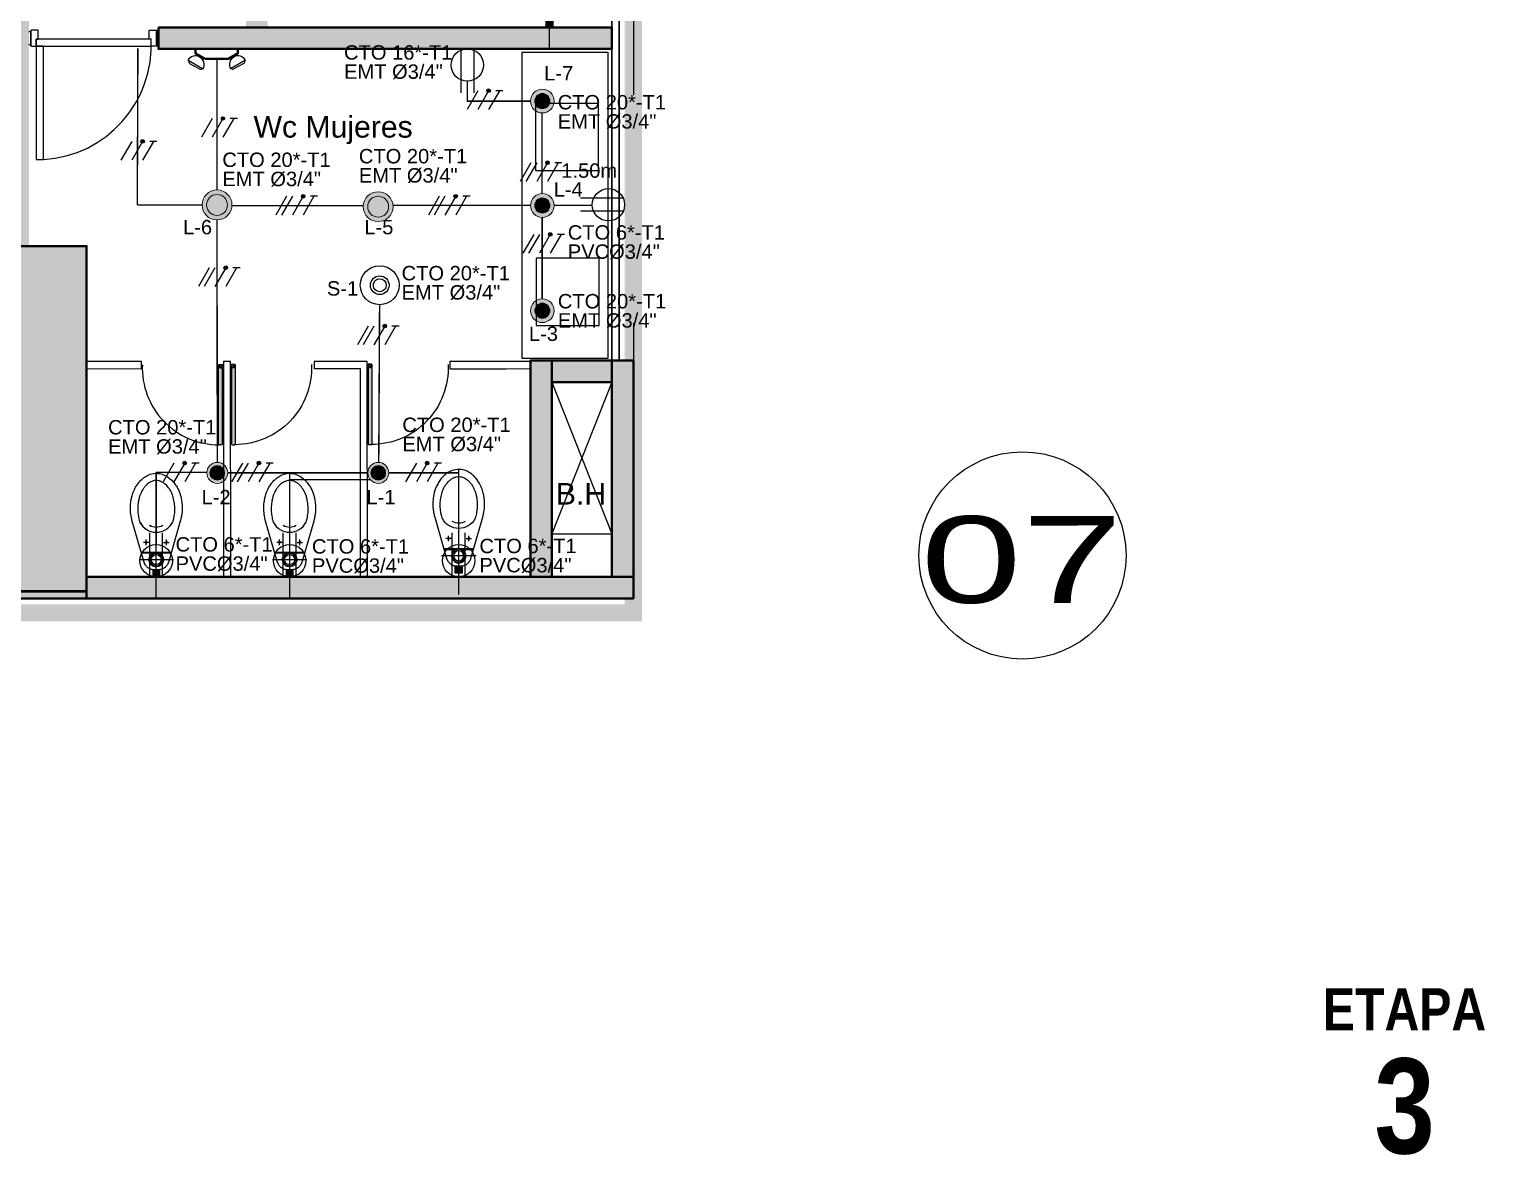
# Model space of a CAD drawing. Header units: metres. Extents: x -692 to 1029, y -233 to 3386.
# Drawn here: x 1019.34 to 1029.46, y 2471.17 to 2479 of the extents above; entities that cross this region are included whole.
import ezdxf
from ezdxf.lldxf.tags import DXFTag

# ---------------------------------------------------------------- set-up
doc = ezdxf.new("R2010")
doc.units = ezdxf.units.M
for name, pattern in [('DASHED2', [9.525, 6.35, -3.175]), ('HIDDEN', [9.525, 6.35, -3.175]), ('HIDDEN2', [4.7625, 3.175, -1.5875])]:
    doc.linetypes.add(name, pattern=pattern)
doc.layers.get('Defpoints').update_dxf_attribs({"color": 8})
for name, color, linetype in [('-ALAMBRADO', 7, 'Continuous'), ('-CN-GYD-ILUMINACION-EM', 1, 'Continuous'), ('-CN-GYD-TEXTOS', 7, 'Continuous'), ('A_MUEBLES FIJOS', 252, 'Continuous'), ('AMOBLAMIENTO', 252, 'Continuous'), ('BYPASS', 7, 'Continuous'), ('F-2', 253, 'Continuous'), ('GG_PISO 5', 8, 'Continuous'), ('JCA_PROYECCIONES', 1, 'HIDDEN2'), ('LUMINARIA DE EMERGENCIA', 1, 'Continuous'), ('LUMINARIA LED CIRCULAR', 7, 'Continuous'), ('MUEBLE', 253, 'Continuous'), ('SENSOR MOVIMIENTO', 3, 'Continuous'), ('T', 1, 'Continuous')]:
    doc.layers.add(name, color=color, linetype=linetype)
for name, color, linetype, lineweight in [('-CN-GYD-TUBERIA PVC', 96, 'PVC_LINE', 25), ('-CN-GYD-TUBERÍA ILUMINACION', 5, 'Continuous', 18), ('_TEXTO', 7, 'Continuous', 9), ('Estructura', 250, 'Continuous', 40), ('TEXTOS', 250, 'Continuous', 20), ('Textos 1', 7, 'Continuous', 25), ('Vidrio', 253, 'Continuous', 30)]:
    doc.layers.add(name, color=color, linetype=linetype, lineweight=lineweight)
for name, color, linetype, true_color in [('A-HATCH CONCRETO', 7, 'Continuous', 0xa8a8a8), ('HACHTCOLUMNA', 7, 'Continuous', 0x5c5c5c), ('JCA_HATCH 254', 7, 'Continuous', 0xc4c4c4), ('PROYECCION', 7, 'DASHED2', 0x474747)]:
    doc.layers.add(name, color=color, linetype=linetype, true_color=true_color)
doc.layers.add('DIM-25', color=253, linetype='Continuous', plot=False)
doc.layers.add('Muro', color=7, linetype='Continuous', lineweight=40, true_color=0x2e2e2e)
doc.styles.add('GYD', font='arial.ttf', dxfattribs={"height": 2.5})
doc.styles.add('STANDAR NEGRITA', font='ARIALNB.TTF', dxfattribs={"height": 0.2})
doc.styles.get("Standard").update_dxf_attribs({"font": 'arial.ttf'})
doc.styles.add('style2', font='arial.ttf', dxfattribs={"width": 1.5})
tags = doc.linetypes.add('EMT_LINE', pattern='A,0.5,-0.2,["EMT",Standard,S=0.1,R=0,X=-0.1,Y=-0.05],-0.25', length=0.95).pattern_tags.tags
tags[6] = DXFTag(74, 10)
tags = doc.linetypes.add('PVC_LINE', pattern='A,0.5,-0.2,["PVC",Standard,S=0.1,R=0,X=-0.1,Y=-0.05],-0.25', length=0.95).pattern_tags.tags
tags[6] = DXFTag(74, 10)

# ---------------------------------------------------------------- blocks, each defined once
blk = doc.blocks.new('t')
at = {"layer": 'T'}
for p, q in [((0.0063, 0.03), (0.2042, 0.03)), ((0.0063, -0.03), (0.2042, -0.03))]:
    blk.add_line(p, q, dxfattribs=at)
blk.add_circle((0.075, 0), 0.075, dxfattribs=at)
blk = doc.blocks.new('Sensor 360º_')
at = {"layer": 'SENSOR MOVIMIENTO'}
for radius in [0.1126, 0.054, 0.0375]:
    blk.add_circle((0, 0), radius, dxfattribs=at)
blk = doc.blocks.new('OJO DE BUEY 12W')
at = {"layer": 'JCA_HATCH 254', "transparency": 33554687}
h = blk.add_hatch(color=256, dxfattribs=at)
h.dxf.hatch_style = 1
h.paths.add_polyline_path([(-104, 0, 1), (104, 0, 1)])
h.paths.add_polyline_path([(73, 0, -1), (-73, 0, -1)], flags=16)
at = {"layer": 'LUMINARIA LED CIRCULAR', "linetype": 'EMT_LINE', "lineweight": 5, "ltscale": 10}
h = blk.add_hatch(color=256, dxfattribs=at)
h.dxf.hatch_style = 1
h.set_gradient(color1=(147, 149, 152), color2=(248, 246, 176), name='SPHERICAL')
edge = h.paths.add_edge_path()
edge.add_arc((0, 0), 72.7, 0, 360)
at = {"layer": 'LUMINARIA LED CIRCULAR', "linetype": 'Continuous', "lineweight": 5, "ltscale": 10}
for radius in [104, 72.7]:
    blk.add_circle((0, 0), radius, dxfattribs=at)
blk = doc.blocks.new('2x')
at = {"layer": '-ALAMBRADO'}
h = blk.add_hatch(color=256, dxfattribs=at)
edge = h.paths.add_edge_path()
edge.add_arc((0.075, 0.13), 0.025, 0, 360)
for p, q in [((-0.075, 0.13), (-0.225, -0.13)), ((0.075, 0.13), (-0.075, -0.13)), ((0.225, 0.13), (0.075, -0.13))]:
    blk.add_line(p, q, dxfattribs=at)
blk.add_lwpolyline([(0.275, 0.13), (0.175, 0.13)], dxfattribs=at)
blk.add_circle((0.075, 0.13), 0.025, dxfattribs=at)
blk = doc.blocks.new('*U28')
at = {"layer": '-ALAMBRADO'}
blk.add_blockref('2x', (0, 0), dxfattribs=at)
blk = doc.blocks.new('3x')
at = {"layer": '-ALAMBRADO'}
h = blk.add_hatch(color=256, dxfattribs=at)
edge = h.paths.add_edge_path()
edge.add_arc((0.078, 0.13), 0.025, 0, 360)
for p, q in [((-0.152, 0.13), (-0.302, -0.13)), ((-0.072, 0.13), (-0.222, -0.13)), ((0.078, 0.13), (-0.072, -0.13)), ((0.228, 0.13), (0.078, -0.13))]:
    blk.add_line(p, q, dxfattribs=at)
blk.add_lwpolyline([(0.278, 0.13), (0.178, 0.13)], dxfattribs=at)
blk.add_circle((0.078, 0.13), 0.025, dxfattribs=at)
blk = doc.blocks.new('*U95')
at = {"layer": '-ALAMBRADO'}
blk.add_blockref('3x', (0, 0), dxfattribs=at)
blk = doc.blocks.new('*U29')
at = {"layer": '-ALAMBRADO'}
blk.add_blockref('3x', (0, 0), dxfattribs=at)
blk = doc.blocks.new('*U35')
at = {"layer": '-CN-GYD-ILUMINACION-EM', "ltscale": 0.3}
for p, q in [((-145, 270), (-200, 170)), ((-114, 285), (-197, 136)), ((-119, 277), (-119, 277)), ((-193, 144), (-193, 144)), ((-114, -285), (-197, -136)), ((-193, -144), (-193, -144)), ((-145, -270), (-200, -170)), ((-119, -277), (-119, -277))]:
    blk.add_line(p, q, dxfattribs=at)
at = {"layer": '-CN-GYD-ILUMINACION-EM'}
for p, q in [((0, 217), (-46, 217)), ((0, 207), (-40, 207)), ((0, -217), (0, 217)), ((-104, 116), (-104, -116)), ((-94, 114), (-94, -114)), ((-46, -217), (0, -217)), ((-40, -207), (0, -207))]:
    blk.add_line(p, q, dxfattribs=at)
for points in [[(-46, 217), (-104, 116)], [(-40, 207), (-94, 114)], [(-56, 199), (-70, 208)], [(-96, 130), (-110, 138)], [(-96, -130), (-110, -138)], [(-46, -217), (-104, -116)], [(-40, -207), (-94, -114)], [(-56, -199), (-70, -208)]]:
    blk.add_lwpolyline(points, dxfattribs=at)
at = {"layer": '-CN-GYD-ILUMINACION-EM', "ltscale": 0.3}
for centre, radius, start, end in [((-183, 161), 19.1, 150.9715, 240.9715), ((-156, 211), 85.5, 240.9715, 60.9715), ((-128, 260), 19.1, 60.9715, 150.9715), ((-183, -161), 19.1, 119.0285, 209.0285), ((-156, -211), 85.5, 299.0285, 119.0285), ((-128, -260), 19.1, 209.0285, 299.0285)]:
    blk.add_arc(centre, radius, start, end, dxfattribs=at)
at = {"layer": '-CN-GYD-TEXTOS', "style": 'GYD'}
blk.add_attdef('5', (-68, -406), '', height=125, rotation=90, dxfattribs=at)
blk = doc.blocks.new('Est etapa 3 torre')
at = {"layer": 'HACHTCOLUMNA'}
h = blk.add_hatch(color=256, dxfattribs=at)
h.paths.add_polyline_path([(1123.55, -5959.124), (1123.05, -5959.124), (1123.05, -5957.624), (1123.55, -5957.624)])
h.paths.add_polyline_path([(1116.05, -5959.124), (1115.55, -5959.124), (1115.55, -5957.624), (1116.05, -5957.624)])
h.paths.add_polyline_path([(1139.548, -5959.124), (1139.048, -5959.124), (1139.048, -5957.624), (1139.548, -5957.624)])
h.paths.add_polyline_path([(1132.05, -5959.124), (1131.55, -5959.124), (1131.55, -5957.624), (1132.05, -5957.624)])
h.paths.add_polyline_path([(1140.048, -5967.649), (1140.048, -5968.149), (1138.548, -5968.149), (1138.548, -5967.649)])
h.paths.add_polyline_path([(1124.05, -5967.649), (1124.05, -5968.149), (1122.55, -5968.149), (1122.55, -5967.649)])
h.paths.add_polyline_path([(1131.05, -5967.649), (1131.05, -5968.149), (1132.55, -5968.149), (1132.55, -5967.649)])
h.paths.add_polyline_path([(1115.05, -5967.649), (1115.05, -5968.149), (1116.55, -5968.149), (1116.55, -5967.649)])
h.paths.add_polyline_path([(1140.048, -5975.649), (1140.048, -5976.149), (1138.548, -5976.149), (1138.548, -5975.649)])
h.paths.add_polyline_path([(1124.05, -5975.649), (1124.05, -5976.149), (1122.55, -5976.149), (1122.55, -5975.649)])
h.paths.add_polyline_path([(1131.05, -5975.649), (1131.05, -5976.149), (1132.55, -5976.149), (1132.55, -5975.649)])
h.paths.add_polyline_path([(1115.05, -5975.649), (1115.05, -5976.149), (1116.55, -5976.149), (1116.55, -5975.649)])
h.paths.add_polyline_path([(1140.048, -5985.749), (1140.048, -5986.249), (1138.548, -5986.249), (1138.548, -5985.749)])
h.paths.add_polyline_path([(1124.05, -5985.749), (1124.05, -5986.249), (1122.55, -5986.249), (1122.55, -5985.749)])
h.paths.add_polyline_path([(1131.05, -5985.749), (1131.05, -5986.249), (1132.55, -5986.249), (1132.55, -5985.749)])
h.paths.add_polyline_path([(1115.05, -5985.749), (1115.05, -5986.249), (1116.55, -5986.249), (1116.55, -5985.749)])
h.paths.add_polyline_path([(1140.048, -5993.749), (1140.048, -5994.249), (1138.548, -5994.249), (1138.548, -5993.749)])
h.paths.add_polyline_path([(1124.05, -5993.749), (1124.05, -5994.249), (1122.55, -5994.249), (1122.55, -5993.749)])
h.paths.add_polyline_path([(1131.05, -5993.749), (1131.05, -5994.249), (1132.55, -5994.249), (1132.55, -5993.749)])
h.paths.add_polyline_path([(1115.05, -5993.749), (1115.05, -5994.249), (1116.55, -5994.249), (1116.55, -5993.749)])
h.paths.add_polyline_path([(1132.05, -6003.426), (1131.55, -6003.426), (1131.55, -6004.922), (1132.05, -6004.922)])
h.paths.add_polyline_path([(1138.153, -6003.424), (1139.653, -6003.424), (1139.653, -6003.924), (1138.153, -6003.924)])
h.paths.add_polyline_path([(1116.05, -6004.924), (1116.05, -6003.424), (1115.55, -6003.424), (1115.55, -6004.924)])
h.paths.add_polyline_path([(1123.55, -6004.924), (1123.55, -6003.424), (1123.05, -6003.424), (1123.05, -6004.924)])
h.paths.add_polyline_path([(1139.048, -6011.949), (1139.048, -6009.549), (1139.548, -6009.549), (1139.548, -6011.949)])
h.paths.add_polyline_path([(1131.55, -6009.549), (1131.55, -6011.949), (1132.05, -6011.949), (1132.05, -6009.549)])
h.paths.add_polyline_path([(1123.05, -6009.549), (1123.05, -6011.949), (1123.55, -6011.949), (1123.55, -6009.549)])
h.paths.add_polyline_path([(1116.05, -6009.549), (1116.05, -6011.949), (1115.55, -6011.949), (1115.55, -6009.549)])
at = {"layer": 'Estructura'}
blk.add_lwpolyline([(1139.048, -6011.949), (1139.048, -6009.549), (1139.548, -6009.549), (1139.548, -6011.949)], close=True, dxfattribs=at)
blk = doc.blocks.new('PUERTA BAÑOS')
at = {"layer": 'AMOBLAMIENTO'}
h = blk.add_hatch(color=255, dxfattribs=at)
edge = h.paths.add_edge_path()
edge.add_line((-0.008, 0.002), (-0.008, -0.628))
edge.add_arc((-0.013, -0.628), 0.005, -90, 0, ccw=False)
edge.add_line((-0.013, -0.633), (-0.033, -0.633))
edge.add_arc((-0.033, -0.628), 0.005, 180, 270, ccw=False)
edge.add_line((-0.038, -0.628), (-0.038, -0.003))
edge.add_arc((-0.032, -0.003), 0.005, 90, 180, ccw=False)
edge.add_line((-0.033, 0.002), (-0.008, 0.002))
for p, q in [((0, 0), (-0.005, 0)), ((0, -0.06), (0, 0)), ((-0.03, -0.005), (-0.03, -0.02)), ((-0.005, 0), (-0.025, 0)), ((-0.025, -0.025), (-0.005, -0.025)), ((-0.005, -0.025), (-0.005, 0)), ((-0.005, 0), (-0.005, -0.06)), ((-0.005, -0.06), (0, -0.06))]:
    blk.add_line(p, q, dxfattribs=at)
blk.add_lwpolyline([(-0.008, 0.002), (-0.008, -0.628, -0.414214), (-0.013, -0.633), (-0.033, -0.633, -0.414214), (-0.038, -0.628), (-0.038, -0.003, -0.414214), (-0.033, 0.002)], format="xyb", close=True, dxfattribs=at)
blk.add_circle((-0.022, -0.013), 0.0025, dxfattribs=at)
at = {"layer": 'AMOBLAMIENTO', "ltscale": 0.1}
blk.add_arc((-0.034, -0.026), 0.607, 177.5483, 270.1437, dxfattribs=at)
at = {"layer": 'AMOBLAMIENTO'}
for centre, start, end in [((-0.025, -0.005), 90, 180), ((-0.025, -0.02), 180, 270)]:
    blk.add_arc(centre, 0.005, start, end, dxfattribs=at)
blk = doc.blocks.new('INODORO')
at = {"layer": 'AMOBLAMIENTO'}
blk.add_hatch(color=255, dxfattribs=at).paths.add_polyline_path([(0.025, 0.05), (-0.025, 0.05), (-0.025, 0), (0.025, 0)])
at = {"layer": 'AMOBLAMIENTO', "extrusion": (-1.55665e-06, -4.47371e-06, 1)}
for p, q in [((-0.051, 0.24, 13.502), (-0.089, 0.24, 13.502)), ((-0.07, 0.221, 13.502), (-0.07, 0.259, 13.502)), ((0.051, 0.24, 13.502), (0.089, 0.24, 13.502)), ((0.07, 0.221, 13.502), (0.07, 0.259, 13.502)), ((0.103, 0.17, 13.502), (-0.103, 0.17, 13.502)), ((-0.024, 0.164, 13.502), (-0.101, 0.164, 13.502)), ((0.101, 0.164, 13.502), (0.024, 0.164, 13.502))]:
    blk.add_line(p, q, dxfattribs=at)
at = {"layer": 'AMOBLAMIENTO', "extrusion": (-1.55665e-06, -4.47371e-06, 1), "elevation": 13.502, "flags": 128}
for points in [[(0.167, 0.387), (0.084, 0.101, -0.016701), (0.083, 0.097, -0.022806), (0.08, 0.091, -0.021821), (0.078, 0.086, -0.034751), (0.072, 0.078, -0.036571), (0.065, 0.07, -0.043988), (0.056, 0.062, -0.052185), (0.043, 0.055, -0.082496), (0.021, 0.05, -0.014668), (0.017, 0.05), (-0.017, 0.05, -0.083909), (-0.04, 0.054, -0.098699), (-0.063, 0.068, -0.082496), (-0.078, 0.086, -0.052185), (-0.083, 0.099, -0.009147), (-0.084, 0.101), (-0.167, 0.387, -0.038438), (-0.177, 0.436, -0.03221), (-0.18, 0.478, -0.004356), (-0.18, 0.484, -0.034754), (-0.176, 0.528, -0.021818), (-0.17, 0.556, -0.013779), (-0.166, 0.573, -0.009024), (-0.163, 0.582, -0.022804), (-0.154, 0.603, -0.021821), (-0.144, 0.623, -0.031515), (-0.127, 0.649, -0.003233), (-0.126, 0.651, -0.036571), (-0.107, 0.672, -0.043988), (-0.081, 0.694, -0.02205), (-0.066, 0.703, -0.030103), (-0.051, 0.71, -0.082496), (-0.008, 0.72, -0.014666), (0, 0.72, -0.083908), (0.045, 0.712, -0.043384), (0.066, 0.703, -0.055079), (0.101, 0.678, -0.050815), (0.127, 0.649, -0.03155), (0.144, 0.623, -0.052186), (0.165, 0.575, -0.001468), (0.166, 0.573, -0.042516), (0.177, 0.52, -0.03221), (0.18, 0.478, -0.004357), (0.18, 0.472, -0.034752), (0.176, 0.427, -0.02182), (0.17, 0.4, -0.009707), (0.167, 0.387)], [(0, 0.67, 0.014666), (-0.005, 0.67, 0.082496), (-0.032, 0.664, 0.044795), (-0.046, 0.657, 0.007375), (-0.05, 0.654, 0.043988), (-0.07, 0.638, 0.036571), (-0.084, 0.621, 0.018877), (-0.091, 0.612, 0.015864), (-0.098, 0.601, 0.021821), (-0.106, 0.584, 0.022804), (-0.114, 0.566, 0.01791), (-0.118, 0.551, 0.004894), (-0.12, 0.545, 0.021818), (-0.125, 0.52, 0.034754), (-0.128, 0.478, 0.004356), (-0.129, 0.472, 0.03221), (-0.126, 0.434, 0.03362), (-0.118, 0.394, 0.010353), (-0.116, 0.385, 0.008488), (-0.113, 0.378)], [(0.113, 0.378, 0.000935), (0.114, 0.379, 0.017908), (0.118, 0.394, 0.004894), (0.12, 0.399, 0.02182), (0.125, 0.425, 0.034752), (0.129, 0.467, 0.004357), (0.129, 0.472, 0.03221), (0.126, 0.511, 0.033619), (0.118, 0.551, 0.010353), (0.116, 0.56, 0.052186), (0.098, 0.601, 0.015899), (0.091, 0.612, 0.066511), (0.065, 0.642, 0.040373), (0.046, 0.657, 0.058094), (0.028, 0.665, 0.083908), (0, 0.67)]]:
    blk.add_lwpolyline(points, format="xyb", dxfattribs=at)
at = {"layer": 'AMOBLAMIENTO', "linetype": 'HIDDEN', "ltscale": 0.25, "extrusion": (-1.55665e-06, -4.47371e-06, 1), "elevation": 13.502}
for points in [[(0, -0.15), (0, 0.72)], [(-0.12, 0.12), (0.12, 0.12)]]:
    blk.add_lwpolyline(points, dxfattribs=at)
at = {"layer": 'AMOBLAMIENTO', "extrusion": (-1.55665e-06, -4.47371e-06, 1), "elevation": 13.502}
blk.add_lwpolyline([(0.025, 0.05), (-0.025, 0.05), (-0.025, 0), (0.025, 0)], close=True, dxfattribs=at)
at = {"layer": 'AMOBLAMIENTO', "extrusion": (-1.55665e-06, -4.47371e-06, 1)}
for major_axis, start_param, end_param in [((0.121, -0.042), 3.962815, 6.131668), ((0.0863, -0.03), 4.528683, 5.5658)]:
    blk.add_ellipse((0, 0.438, 13.502), major_axis=major_axis, ratio=1, start_param=start_param, end_param=end_param, dxfattribs=at)
for centre, major_axis in [((-0.07, 0.24, 13.502), (0.00567, -0.00197)), ((0.07, 0.24, 13.502), (0.00567, -0.00197)), ((0, 0.12, 13.502), (0.0472, -0.0164)), ((0, 0.12, 13.502), (0.0425, -0.0148)), ((0, 0.12, 13.502), (0.0331, -0.0115))]:
    blk.add_ellipse(centre, major_axis=major_axis, ratio=1, dxfattribs=at)
blk = doc.blocks.new('A$Ca864cd78')
at = {"layer": 'A-HATCH CONCRETO', "ltscale": 0.03}
h = blk.add_hatch(color=256, dxfattribs=at)
h.dxf.hatch_style = 1
h.paths.add_polyline_path([(11.794, 8.579), (11.794, 8.429), (12.142, 8.429), (12.142, 8.579)])
h.paths.add_polyline_path([(12.142, 8.579), (12.292, 8.579), (12.292, 7.228), (12.142, 7.228)])
h.paths.add_polyline_path([(14.853, 7.078), (14.853, 7.228), (11.794, 7.229), (11.794, 7.079)])
h.paths.add_polyline_path([(11.444, 2.455), (11.444, 7.079), (11.294, 7.079), (11.294, 2.82), (11.294, 2.455)])
h.paths.add_polyline_path([(14.853, 3.904), (14.703, 3.904), (14.703, 7.078), (14.853, 7.078)])
h.paths.add_polyline_path([(13.453, 4.054), (13.453, 2.364), (13.803, 2.365), (13.803, 2.515), (13.604, 2.514), (13.603, 4.054)])
h.paths.add_polyline_path([(14.853, 2.515), (14.703, 2.515), (14.703, 1.865), (14.853, 1.865)])
h.paths.add_polyline_path([(14.703, 2.364), (14.703, 2.365), (14.703, 2.515), (14.703, 2.514)], flags=16)
h.paths.add_polyline_path([(11.294, 0.02), (14.853, 0.02), (14.853, 0.17), (11.794, 0.17), (11.794, 0.055), (11.294, 0.055)])
h.paths.add_polyline_path([(14.703, 0.665), (14.703, 0.17), (14.853, 0.17), (14.853, 0.665)])
h.paths.add_polyline_path([(18.169, 2.515), (18.169, 2.365), (17.603, 2.365), (17.603, 0), (17.452, 0), (17.452, 2.515)])
h.paths.add_polyline_path([(20.721, 2.515), (20.721, 2.365), (20.294, 2.365), (20.294, 2.455), (19.794, 2.455), (19.794, 2.365), (19.369, 2.365), (19.369, 2.515)])
h.paths.add_polyline_path([(17.603, 0), (24.645, 0), (24.645, 0.153), (17.603, 0.153)])
h.paths.add_polyline_path([(22.921, 2.515), (22.921, 2.365), (21.921, 2.365), (21.921, 2.515)])
h.paths.add_polyline_path([(22.346, 0.153), (22.496, 0.153), (22.496, 2.365), (22.346, 2.365), (22.346, 2.367), (22.346, 0.153), (22.346, 0.153)])
h.paths.add_polyline_path([(24.121, 2.515), (24.121, 2.365), (24.645, 2.365), (24.645, 0), (24.795, 0), (24.795, 2.515)])
h.paths.add_polyline_path([(27.791, 0.155), (31.592, 0.155), (31.592, 0.005), (27.791, 0.005)])
h.paths.add_polyline_path([(27.241, 0.005), (27.241, 2.455), (27.291, 2.455), (27.291, 0.055), (27.791, 0.055), (27.791, 0.005)])
h.paths.add_polyline_path([(31.026, 1.658), (31.026, 0.155), (30.876, 0.155), (30.876, 1.658)])
h.paths.add_polyline_path([(31.026, 1.658), (31.442, 1.658), (31.442, 1.508), (31.026, 1.508)])
h.paths.add_polyline_path([(31.592, 1.658), (31.592, 0.155), (31.442, 0.155), (31.442, 1.658)])
h.paths.add_polyline_path([(28.291, 3.974), (31.442, 3.974), (31.442, 3.824), (28.291, 3.824)])
h.paths.add_polyline_path([(28.9, 4.914), (28.9, 3.974), (29.05, 3.974), (29.05, 4.914)])
h.paths.add_polyline_path([(27.24, 6.076), (27.241, 2.455), (27.391, 2.455), (27.39, 6.076)])
h.paths.add_polyline_path([(27.391, 3.974), (27.391, 3.974), (27.391, 3.824), (27.391, 3.824)], flags=17)
h.paths.add_polyline_path([(28.9, 6.066), (31.442, 6.066), (31.442, 5.916), (28.9, 5.916)])
h.paths.add_polyline_path([(31.592, 6.066), (31.592, 4.863), (31.442, 4.863), (31.442, 6.066)])
h.paths.add_polyline_path([(28.9, 9.833), (28.9, 8.274), (29.05, 8.274), (29.05, 9.833)])
h.paths.add_polyline_path([(30.995, 9.831), (28.9, 9.835), (28.9, 9.985), (30.996, 9.981)])
h.paths.add_polyline_path([(31.212, 11.429), (22.745, 11.429), (22.745, 11.279), (31.212, 11.279)])
h.paths.add_polyline_path([(22.745, 8.578), (22.745, 11.279), (22.895, 11.279), (22.895, 8.578)])
at = {"layer": 'AMOBLAMIENTO'}
for points in [[(31.417, 1.674), (31.417, 3.799), (30.817, 3.799), (30.817, 1.674)], [(30.912, 2.979), (31.35, 2.979), (31.35, 3.446), (30.912, 3.446)], [(30.917, 1.903), (31.355, 1.903), (31.355, 2.37), (30.917, 2.37)], [(28.174, 1.653), (27.791, 1.652), (27.791, 1.602), (27.791, 1.602), (27.791, 1.602), (28.174, 1.603)], [(28.793, 0.155), (28.792, 1.653), (28.742, 1.653), (28.742, 1.603), (28.742, 1.603), (28.743, 0.155)], [(29.743, 0.155), (29.742, 1.653), (29.374, 1.653), (29.374, 1.603), (29.692, 1.603), (29.693, 0.155)], [(30.876, 1.653), (30.316, 1.652), (30.316, 1.602), (30.708, 1.602), (30.708, 1.602), (30.876, 1.603)]]:
    blk.add_lwpolyline(points, close=True, dxfattribs=at)
at = {"layer": 'Defpoints', "ltscale": 5, "const_width": 0.12}
blk.add_lwpolyline([(0, 54.38), (31.592, 54.38), (31.592, -0.095), (0, -0.095)], close=True, dxfattribs=at)
at = {"layer": 'DIM-25'}
blk.add_arc((27.445, 3.85), 0.796, 273.3863, 3.132, dxfattribs=at)
at = {"layer": 'F-2'}
for points in [[(27.454, 3.893), (27.454, 3.955), (27.403, 3.955), (27.403, 3.843), (27.441, 3.843), (27.441, 3.893), (27.454, 3.893)], [(28.227, 3.893), (28.227, 3.955), (28.278, 3.955), (28.278, 3.843), (28.24, 3.843), (28.24, 3.893), (28.227, 3.893)], [(27.391, 3.855), (27.403, 3.855), (27.403, 3.943), (27.391, 3.943)], [(28.291, 3.855), (28.278, 3.855), (28.278, 3.943), (28.291, 3.943)]]:
    blk.add_lwpolyline(points, dxfattribs=at)
blk.add_lwpolyline([(27.441, 3.893), (27.441, 3.843), (28.24, 3.843), (28.24, 3.893)], close=True, dxfattribs=at)
at = {"layer": 'JCA_PROYECCIONES'}
blk.add_line((31.592, 54.305), (31.592, 1.658), dxfattribs=at)
at = {"layer": 'MUEBLE', "linetype": 'HIDDEN'}
blk.add_lwpolyline([(27.492, 3.843), (27.441, 3.843), (27.441, 3.055), (27.492, 3.055)], close=True, dxfattribs=at)
at = {"layer": 'Muro'}
for points in [[(28.291, 3.974), (31.442, 3.974), (31.442, 3.824), (28.291, 3.824)], [(31.026, 1.658), (31.026, 0.155), (30.876, 0.155), (30.876, 1.658)], [(31.026, 1.658), (31.442, 1.658), (31.442, 1.508), (31.026, 1.508)], [(31.592, 1.658), (31.592, 0.155), (31.442, 0.155), (31.442, 1.658)], [(27.791, 0.155), (31.592, 0.155), (31.592, 0.005), (27.791, 0.005)], [(27.291, 0.005), (27.291, 0.055), (27.791, 0.055), (27.791, 0.005)]]:
    blk.add_lwpolyline(points, close=True, dxfattribs=at)
at = {"layer": 'PROYECCION'}
for p, q in [((31.442, 1.508), (31.026, 0.455)), ((31.026, 1.508), (31.442, 0.455))]:
    blk.add_line(p, q, dxfattribs=at)
blk.add_lwpolyline([(31.026, 1.508), (31.026, 0.455), (31.442, 0.455), (31.442, 1.508)], close=True, dxfattribs=at)
at = {"layer": 'Vidrio'}
blk.add_lwpolyline([(31.442, 1.658), (31.492, 1.658), (31.492, 4.863), (31.442, 4.863)], close=True, dxfattribs=at)
at = {"layer": 'A_MUEBLES FIJOS'}
blk.add_blockref('INODORO', (31.009, 3.974, -13.502), dxfattribs=at)
at = {"layer": 'AMOBLAMIENTO', "linetype": 'HIDDEN', "ltscale": 0.0003, "yscale": 0.8784798838123716, "zscale": 0.8784798838123716}
for p, xscale, rotation in [((28.742, 1.629), 0.8784798838123716, 0.0003066997075476458), ((28.792, 1.63), -0.8784798838123716, 359.9996933002926), ((29.742, 1.631), -0.8784798838123716, 359.9996933002926)]:
    blk.add_blockref('PUERTA BAÑOS', p, dxfattribs=dict(at, xscale=xscale, rotation=rotation))
at = {"layer": 'AMOBLAMIENTO', "extrusion": (0, 0, -1), "xscale": -1, "zscale": -1, "rotation": 359.9999836375246}
for p in [(-28.276, 0.155, 13.502), (-29.203, 0.155, 13.502)]:
    blk.add_blockref('INODORO', p, dxfattribs=at)
at = {"layer": 'AMOBLAMIENTO', "extrusion": (0, 0, -1), "zscale": -1, "rotation": 1.636247562310831e-05}
blk.add_blockref('INODORO', (-30.378, 0.182, 13.502), dxfattribs=at)
at = {"layer": 'Muro'}
blk.add_blockref('Est etapa 3 torre', (-1111.757, 6012.003), dxfattribs=at)
at = {"layer": 'Textos 1', "color": 8, "linetype": 'Continuous', "ltscale": 0.3}
blk.add_text('Wc Mujeres', height=0.15, dxfattribs=at).set_placement((28.952, 3.208))
blk = doc.blocks.new('A$Cd32da91f')
at = {"layer": '-CN-GYD-TUBERÍA ILUMINACION', "linetype": 'EMT_LINE', "lineweight": 5, "ltscale": 10}
h = blk.add_hatch(color=256, dxfattribs=at)
h.dxf.hatch_style = 1
h.set_gradient(color1=(248, 215, 49), color2=(248, 215, 49), name='INVSPHERICAL')
h.paths.add_polyline_path([(0.088, -0.03), (0.097, -0.032), (0.106, -0.036), (0.114, -0.041), (0.122, -0.047), (0.127, -0.055), (0.132, -0.064), (0.134, -0.073), (0.135, -0.083), (0.134, -0.092), (0.132, -0.102), (0.127, -0.11), (0.122, -0.118), (0.114, -0.125), (0.106, -0.13), (0.097, -0.133), (0.088, -0.135), (0.078, -0.135), (0.068, -0.133), (0.059, -0.13), (0.051, -0.125), (0.044, -0.118), (0.038, -0.11), (0.034, -0.102), (0.031, -0.092), (0.03, -0.083), (0.031, -0.073), (0.034, -0.064), (0.038, -0.055), (0.044, -0.047), (0.051, -0.041), (0.059, -0.036), (0.068, -0.032), (0.078, -0.03)])
at = {"transparency": 33554687}
h = blk.add_hatch(color=256, dxfattribs=at)
h.dxf.hatch_style = 1
edge = h.paths.add_edge_path()
edge.add_ellipse((0.083, -0.083), major_axis=(0.0514, 0.0514), ratio=1, start_angle=0, end_angle=360)
edge.add_ellipse((0.083, -0.083), major_axis=(0.0584, 0.0584), ratio=1, start_angle=0, end_angle=360)
edge.add_ellipse((0.083, -0.083), major_axis=(0.0514, 0.0514), ratio=1, start_angle=0, end_angle=360)
edge.add_ellipse((0.083, -0.083), major_axis=(0.0584, 0.0584), ratio=1, start_angle=0, end_angle=360)
edge.add_ellipse((0.083, -0.083), major_axis=(0.0514, 0.0514), ratio=1, start_angle=0, end_angle=360)
edge.add_ellipse((0.083, -0.083), major_axis=(0.0584, 0.0584), ratio=1, start_angle=0, end_angle=360)
h = blk.add_hatch(dxfattribs=at)
h.set_pattern_fill('ANGLE', color=256)
h.set_pattern_definition([(0, (0, 0), (0, 6.985), [5.08, -1.905]), (90, (0, 0), (-6.985, 4e-16), [5.08, -1.905])])
edge = h.paths.add_edge_path()
edge.add_ellipse((0.083, -0.083), major_axis=(0.0584, 0.0584), ratio=1, start_angle=0, end_angle=360)
edge = h.paths.add_edge_path(flags=16)
edge.add_ellipse((0.083, -0.083), major_axis=(0.0372, 0.0372), ratio=1, start_angle=0, end_angle=360)
h = blk.add_hatch(color=256, dxfattribs=at)
h.dxf.hatch_style = 1
edge = h.paths.add_edge_path()
edge.add_ellipse((0.083, -0.083), major_axis=(0.0584, 0.0584), ratio=1, start_angle=0, end_angle=360)
edge = h.paths.add_edge_path(flags=16)
edge.add_ellipse((0.083, -0.083), major_axis=(0.0372, 0.0372), ratio=1, start_angle=0, end_angle=360)
at = {"layer": '-CN-GYD-TUBERÍA ILUMINACION', "linetype": 'Continuous', "ltscale": 10}
for major_axis in [(0.0584, 0.0584), (0.0372, 0.0372)]:
    blk.add_ellipse((0.083, -0.083), major_axis=major_axis, ratio=1, start_param=5.497787, end_param=11.780972, dxfattribs=at)

msp = doc.modelspace()

# ---------------------------------------------------------------- linework, layer by layer
at = {"layer": '-CN-GYD-TUBERIA PVC', "linetype": 'PVC_LINE', "ltscale": 10, "const_width": 0.01, "elevation": 0}
for points in [[(1020.225, 2475.416), (1020.225, 2475.917)], [(1021.153, 2475.866), (1021.153, 2475.416)]]:
    msp.add_lwpolyline(points, dxfattribs=at)
at = {"layer": '-CN-GYD-TUBERIA PVC', "linetype": 'PVC_LINE', "ltscale": 10, "const_width": 0.01}
msp.add_lwpolyline([(1022.328, 2475.914), (1022.328, 2475.416)], dxfattribs=at)
at = {"layer": '-CN-GYD-TUBERÍA ILUMINACION', "linetype": 'EMT_LINE', "ltscale": 10, "const_width": 0.01}
for points in [[(1020.098, 2478.864), (1020.094, 2477.776)], [(1020.648, 2477.88), (1020.648, 2478.787)], [(1022.388, 2478.636), (1022.388, 2478.497), (1022.824, 2478.497)], [(1022.907, 2478.416), (1022.907, 2477.855)], [(1020.543, 2477.776), (1020.094, 2477.776)], [(1021.664, 2477.771), (1020.751, 2477.771)], [(1022.825, 2477.774), (1021.871, 2477.774)], [(1022.991, 2477.774), (1023.257, 2477.774)], [(1020.65, 2475.986), (1020.648, 2477.672)], [(1022.908, 2477.69), (1022.908, 2477.124)], [(1021.772, 2475.986), (1021.778, 2477.083)], [(1021.695, 2475.914), (1020.723, 2475.914)], [(1021.714, 2475.866), (1021.153, 2475.866), (1021.153, 2475.861)], [(1021.844, 2475.914), (1022.328, 2475.914)]]:
    msp.add_lwpolyline(points, dxfattribs=at)
at = {"layer": '-CN-GYD-TUBERÍA ILUMINACION', "linetype": 'EMT_LINE', "ltscale": 10, "const_width": 0.01, "elevation": 0}
msp.add_lwpolyline([(1020.225, 2475.917), (1020.577, 2475.917)], dxfattribs=at)
at = {"layer": 'GG_PISO 5'}
for centre in [(1020.672, 2476.655), (1020.762, 2476.655), (1021.712, 2476.656)]:
    msp.add_circle(centre, 0.0022, dxfattribs=at)
at = {"layer": 'GG_PISO 5', "linetype": 'Continuous'}
msp.add_circle((1026.246, 2475.34), 0.72, dxfattribs=at)
at = {"layer": 'GG_PISO 5', "extrusion": (-1.55665e-06, -4.47371e-06, 1)}
for centre, major_axis, start_param, end_param in [((1020.225, 2475.629, 0), (0.121, -0.042), 3.962815, 6.131668), ((1020.225, 2475.629, 0), (0.0863, -0.03), 4.528683, 5.5658), ((1021.153, 2475.629, 0), (0.121, -0.042), 3.962815, 6.131668), ((1021.153, 2475.629, 0), (0.0863, -0.03), 4.528683, 5.5658)]:
    msp.add_ellipse(centre, major_axis=major_axis, ratio=1, start_param=start_param, end_param=end_param, dxfattribs=at)
at = {"layer": 'GG_PISO 5', "extrusion": (-1.55665e-06, 4.47371e-06, -1)}
for major_axis, start_param, end_param in [((-0.121, -0.042), 3.962815, 6.131668), ((-0.0863, -0.03), 4.528683, 5.5658)]:
    msp.add_ellipse((1022.328, 2475.656, 0), major_axis=major_axis, ratio=1, start_param=start_param, end_param=end_param, dxfattribs=at)
for centre, major_axis in [((1022.258, 2475.458, 0), (-0.00567, -0.00197)), ((1022.398, 2475.458, 0), (-0.00567, -0.00197)), ((1022.328, 2475.338, 0), (-0.0472, -0.0164)), ((1022.328, 2475.338, 0), (-0.0425, -0.0148)), ((1022.328, 2475.338, 0), (-0.0331, -0.0115))]:
    msp.add_ellipse(centre, major_axis=major_axis, ratio=1, dxfattribs=at)
at = {"layer": 'GG_PISO 5', "extrusion": (-1.55665e-06, -4.47371e-06, 1)}
for centre, major_axis in [((1020.155, 2475.431, 0), (0.00567, -0.00197)), ((1020.225, 2475.311, 0), (0.0472, -0.0164)), ((1020.225, 2475.311, 0), (0.0425, -0.0148)), ((1020.225, 2475.311, 0), (0.0331, -0.0115)), ((1020.295, 2475.431, 0), (0.00567, -0.00197)), ((1021.083, 2475.431, 0), (0.00567, -0.00197)), ((1021.153, 2475.311, 0), (0.0472, -0.0164)), ((1021.153, 2475.311, 0), (0.0425, -0.0148)), ((1021.153, 2475.311, 0), (0.0331, -0.0115)), ((1021.223, 2475.431, 0), (0.00567, -0.00197))]:
    msp.add_ellipse(centre, major_axis=major_axis, ratio=1, dxfattribs=at)

# ---------------------------------------------------------------- block references
msp.add_blockref('A$Ca864cd78', (991.95, 2475.036))
at = {"layer": '_TEXTO', "linetype": 'Continuous', "ltscale": 10, "xscale": 0.5, "yscale": 0.5}
for name, p, zscale in [('*U28', (1022.498, 2478.505), 0.5), ('*U28', (1020.652, 2478.312), 0.5), ('*U28', (1020.093, 2478.153), 0.5), ('*U95', (1022.906, 2478.004), 0.5), ('*U95', (1021.208, 2477.771), 0.5), ('*U95', (1022.268, 2477.771), 0.5), ('*U95', (1022.925, 2477.506), 0.5), ('*U95', (1020.67, 2477.275), 0.5), ('*U29', (1021.775, 2476.869), 320), ('*U28', (1020.386, 2475.917, 0), 0.5), ('*U95', (1020.9, 2475.917, 0), 0.5), ('*U28', (1022.071, 2475.917, 0), 0.5)]:
    msp.add_blockref(name, p, dxfattribs=dict(at, zscale=zscale))
at = {"layer": 'BYPASS'}
for p in [(1022.826, 2478.581), (1022.826, 2477.855), (1022.826, 2477.124)]:
    msp.add_blockref('A$Cd32da91f', p, dxfattribs=at)
at = {"layer": 'LUMINARIA DE EMERGENCIA', "linetype": 'Continuous', "ltscale": 10, "xscale": 0.0007, "yscale": 0.0007, "zscale": 0.0007, "rotation": 89.99999999999999}
msp.add_blockref('*U35', (1020.646, 2478.861), dxfattribs=at)
at = {"layer": 'LUMINARIA LED CIRCULAR', "zscale": 0.578415361173768}
for p, xscale, yscale in [((1020.648, 2477.776), 0.001, 0.001), ((1021.768, 2477.764), 0.001, 0.001), ((1020.65, 2475.914), 0.0007, 0.0007), ((1021.769, 2475.914), 0.0007, 0.0007)]:
    msp.add_blockref('OJO DE BUEY 12W', p, dxfattribs=dict(at, xscale=xscale, yscale=yscale))
at = {"layer": 'SENSOR MOVIMIENTO', "xscale": 1.2, "yscale": 1.2}
msp.add_blockref('Sensor 360º_', (1021.779, 2477.218), dxfattribs=at)
at = {"layer": 'T', "xscale": 1.5, "yscale": 1.5, "zscale": 1.5}
for p, rotation in [((1022.388, 2478.861), 270), ((1023.481, 2477.777), 180), ((1020.225, 2475.191, 0), 90), ((1021.153, 2475.191, 0), 90), ((1022.328, 2475.191, 0), 90)]:
    msp.add_blockref('t', p, dxfattribs=dict(at, rotation=rotation))

# ---------------------------------------------------------------- texts
at = {"layer": 'GG_PISO 5'}
msp.add_text('B.H', height=0.15, rotation=359.9331, dxfattribs=at).set_placement((1023.003, 2475.694))
at = {"layer": 'GG_PISO 5', "style": 'style2', "width": 1.5}
msp.add_text('07', height=0.6031, rotation=0.0293, dxfattribs=at).set_placement((1025.538, 2475.01))
at = {"layer": 'GG_PISO 5', "insert": (1027.736, 2472.332), "char_height": 0.2925, "attachment_point": 1, "rotation": 0, "style": 'STANDAR NEGRITA'}
msp.add_mtext_dynamic_manual_height_columns('\\pxqc;ETAPA\\P{\\H2.255x;3}', width=2.33132, gutter_width=10, heights=[0], dxfattribs=at)
at = {"layer": 'TEXTOS', "char_height": 0.1, "attachment_point": 1}
for s, insert, width in [('\\A1;\\pxsm0.8;CTO 16*-T1\\PEMT Ø3/4"       ', (1021.531, 2478.886), 0.77411), ('\\A1;\\pxsm0.8;CTO 20*-T1\\PEMT Ø3/4"       ', (1023.016, 2478.54), 0.72835), ('\\A1;\\pxsm0.8;CTO 20*-T1\\PEMT Ø3/4"       ', (1020.685, 2478.14), 0.72835), ('\\A1;\\pxsm0.8;CTO 20*-T1\\PEMT Ø3/4"       ', (1021.634, 2478.165), 0.72835), ('\\A1;\\pxsm0.8;CTO 6*-T1\\PPVCØ3/4"        ', (1023.086, 2477.635), 0.6806), ('\\A1;\\pxsm0.8;CTO 20*-T1\\PEMT Ø3/4"       ', (1021.931, 2477.352), 0.73456), ('\\A1;\\pxsm0.8;CTO 20*-T1\\PEMT Ø3/4"       ', (1023.017, 2477.157), 0.72835), ('\\A1;\\pxsm0.8;CTO 20*-T1\\PEMT Ø3/4"       ', (1019.891, 2476.281), 0.72542), ('\\A1;\\pxsm0.8;CTO 20*-T1\\PEMT Ø3/4"       ', (1021.936, 2476.298), 0.74325), ('\\A1;\\pxsm0.8;CTO 6*-T1\\PPVCØ3/4"        ', (1020.36, 2475.467), 0.6806), ('\\A1;\\pxsm0.8;CTO 6*-T1\\PPVCØ3/4"        ', (1021.308, 2475.453), 0.6806), ('\\A1;\\pxsm0.8;CTO 6*-T1\\PPVCØ3/4"        ', (1022.472, 2475.456), 0.6806)]:
    msp.add_mtext(s, dxfattribs=dict(at, insert=insert, width=width))
for s, width, insert in [('\\pxqc;L-7', 0.77349, (1022.636, 2478.741)), ('\\pxqc;1.50m', 0.27392, (1023.098, 2478.065)), ('\\pxqc;L-4', 0.77349, (1022.702, 2477.934)), ('\\pxqc;L-6', 0.77349, (1020.126, 2477.672)), ('\\pxqc;L-5', 0.77349, (1021.386, 2477.672)), ('\\pxqc;S-1', 0.77349, (1021.134, 2477.246)), ('\\pxqc;L-3', 0.77349, (1022.53, 2476.931)), ('\\pxqc;L-2', 0.77349, (1020.255, 2475.795)), ('\\pxqc;L-1', 0.77349, (1021.401, 2475.795))]:
    msp.add_mtext_dynamic_manual_height_columns(s, width=width, gutter_width=0.325, heights=[0], dxfattribs=dict(at, insert=insert))

doc.saveas('drawing.dxf')
